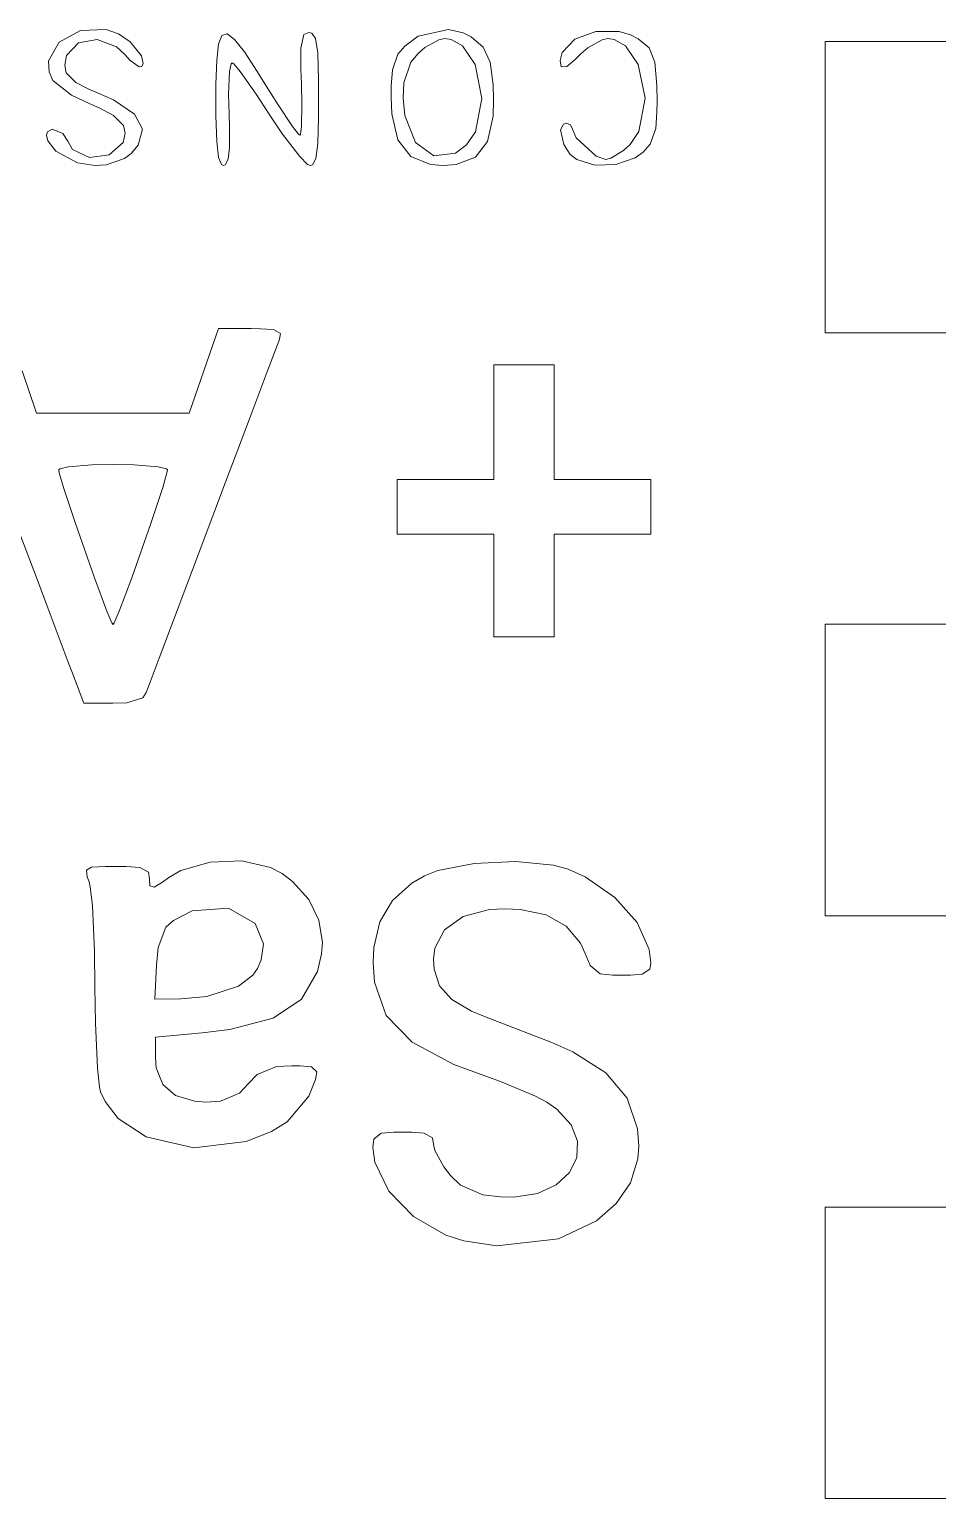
# Model space of a CAD drawing. Header units: millimetres. Extents: x 0 to 610, y 0 to 514.
# Drawn here: x 498.67 to 519.45, y 375.03 to 408.63 of the extents above; entities that cross this region are included whole.
import ezdxf

# ---------------------------------------------------------------- set-up
doc = ezdxf.new("R2010")
doc.units = ezdxf.units.MM
doc.header["$LTSCALE"] = 0.05
doc.layers.get('0').update_dxf_attribs({"plot": 0})
doc.layers.add('CUT', color=1, linetype='Continuous', lineweight=0)
doc.layers.add('ETCH', color=5, linetype='Continuous', lineweight=0)

# ---------------------------------------------------------------- blocks, each defined once
blk = doc.blocks.new('back_outer')
for points in [[(-215, 40), (-212, 40), (-212, 33.333), (-215, 33.333)], [(-215, 26.667), (-212, 26.667), (-212, 20), (-215, 20)], [(-215, 13.333), (-212, 13.333), (-212, 6.667), (-215, 6.667)]]:
    blk.add_lwpolyline(points)
blk = doc.blocks.new('samadhin-dark')
for p, q in [((18.292941, 203.278228), (28.482402, 204.444878)), ((28.482402, 204.444878), (33.991373, 203.620818)), ((11.995747, 200.276054), (18.292941, 203.278228)), ((33.991373, 203.620818), (36.956088, 202.662032)), ((36.956088, 202.662032), (42.29093, 199.562121)), ((8.733274, 197.421532), (11.995747, 200.276054)), ((42.29093, 199.562121), (46.381617, 195.350479)), ((6.403024, 193.984029), (8.733274, 197.421532)), ((21.787056, 195.732342), (18.689772, 194.298715)), ((25.691789, 196.368426), (21.787056, 195.732342)), ((27.917987, 196.328214), (25.691789, 196.368426)), ((30.795982, 196.002675), (27.917987, 196.328214)), ((34.514535, 194.392905), (30.795982, 196.002675)), ((46.381617, 195.350479), (48.6865, 190.584769)), ((5.162452, 190.048812), (6.403024, 193.984029)), ((16.49262, 192.256906), (15.288283, 189.796277)), ((18.689772, 194.298715), (16.49262, 192.256906)), ((36.167987, 192.756769), (34.514535, 194.392905)), ((37.267604, 191.369515), (36.167987, 192.756769)), ((5, 187.921206), (5.162452, 190.048812)), ((15.288283, 189.796277), (15.169441, 187.106192)), ((38.776536, 188.623508), (37.267604, 191.369515)), ((48.6865, 190.584769), (49, 188.168409)), ((5.210474, 185.041355), (5, 187.921206)), ((39, 187.602972), (38.776536, 188.623508)), ((39.173739, 186.569674), (39, 187.602972)), ((49, 188.168409), (48.878652, 186.760509)), ((69.990853, 187.164764), (78.64852, 188.199954)), ((78.64852, 188.199954), (86.518693, 186.383707)), ((6.930876, 179.986574), (5.210474, 185.041355)), ((15.169441, 187.106192), (16.228778, 184.376011)), ((40.519495, 185.79453), (39.173739, 186.569674)), ((42.54482, 185.633691), (40.519495, 185.79453)), ((44, 185.618749), (42.54482, 185.633691)), ((45.562144, 185.630157), (44, 185.618749)), ((47.644225, 185.79453), (45.562144, 185.630157)), ((48.878652, 186.760509), (47.644225, 185.79453)), ((63.201823, 183.895764), (65.764625, 185.48605)), ((65.764625, 185.48605), (69.990853, 187.164764)), ((86.518693, 186.383707), (91.138542, 183.327038)), ((16.228778, 184.376011), (18.558974, 181.795098)), ((59.640823, 179.650234), (63.201823, 183.895764)), ((91.138542, 183.327038), (93.309157, 180.551234)), ((10.465248, 175.774731), (6.930876, 179.986574)), ((18.558974, 181.795098), (20.229608, 180.619792)), ((20.229608, 180.619792), (22.09903, 179.645383)), ((74.251065, 180.501339), (71.107417, 179.14152)), ((76.588894, 180.618749), (74.251065, 180.501339)), ((78.527621, 180.499637), (76.588894, 180.618749)), ((81.664474, 179.557232), (78.527621, 180.499637)), ((93.309157, 180.551234), (94.061992, 178.955698)), ((22.09903, 179.645383), (27.890251, 177.232031)), ((58.536738, 176.868749), (59.640823, 179.650234)), ((69.653454, 177.618749), (68.18536, 176.079184)), ((71.107417, 179.14152), (69.653454, 177.618749)), ((83.787226, 177.699231), (81.664474, 179.557232)), ((84.863916, 174.953608), (83.787226, 177.699231)), ((94.061992, 178.955698), (94.250418, 178.156605)), ((94.250418, 178.156605), (94.585499, 175.030283)), ((15.911224, 172.289475), (10.465248, 175.774731)), ((27.890251, 177.232031), (31.098762, 176.090333)), ((31.098762, 176.090333), (35.645296, 174.412414)), ((58.280652, 175.628656), (58.536738, 176.868749)), ((59.172946, 174.775332), (58.280652, 175.628656)), ((68.18536, 176.079184), (64.968317, 174.730561)), ((35.645296, 174.412414), (42.540624, 170.731019)), ((61.056367, 174.629044), (59.172946, 174.775332)), ((62.497172, 174.618749), (61.056367, 174.629044)), ((64.968317, 174.730561), (62.497172, 174.618749)), ((85, 173.25668), (84.863916, 174.953608)), ((85, 169.894612), (85, 173.25668)), ((94.585499, 175.030283), (94.925985, 167.587087)), ((19.381574, 170.782958), (15.911224, 172.289475)), ((24.975328, 168.628763), (19.381574, 170.782958)), ((42.540624, 170.731019), (46.796292, 166.31386)), ((30.534435, 166.488629), (24.975328, 168.628763)), ((65.539137, 166.735254), (72.668547, 168.630872)), ((72.668547, 168.630872), (77.25, 169.192583)), ((77.25, 169.192583), (85, 169.894612)), ((32.696245, 165.577727), (30.534435, 166.488629)), ((35.965118, 163.640594), (32.696245, 165.577727)), ((46.796292, 166.31386), (48.761091, 160.798911)), ((60.824818, 163.613899), (65.539137, 166.735254)), ((94.925985, 167.587087), (95, 161.618749)), ((37.972718, 161.386851), (35.965118, 163.640594)), ((58.170104, 159.031443), (60.824818, 163.613899)), ((76.486053, 163.166113), (71.268548, 161.429453)), ((80.799904, 163.562307), (76.486053, 163.166113)), ((85.099808, 163.618749), (80.799904, 163.562307)), ((84.799904, 157.97057), (85.099808, 163.618749)), ((38.89311, 158.621089), (37.972718, 161.386851)), ((48.761091, 160.798911), (48.993411, 157.516632)), ((71.268548, 161.429453), (68.905247, 159.620693)), ((95, 161.618749), (95.076953, 155.642682)), ((3, 157.578911), (3.164343, 158.644251)), ((3.164343, 158.644251), (4.450897, 159.439966)), ((4.450897, 159.439966), (6.397466, 159.603687)), ((6.397466, 159.603687), (7.799112, 159.618749)), ((7.799112, 159.618749), (9.329284, 159.605542)), ((9.329284, 159.605542), (11.419298, 159.39044)), ((11.419298, 159.39044), (13.062188, 158.048816)), ((39, 156.985136), (38.89311, 158.621089)), ((57.50401, 156.118749), (58.170104, 159.031443)), ((68.129985, 158.549455), (67.477634, 157.111829)), ((68.905247, 159.620693), (68.129985, 158.549455)), ((3.270814, 155.366237), (3, 157.578911)), ((13.062188, 158.048816), (13.888899, 156.049447)), ((13.888899, 156.049447), (14.684028, 154.306263)), ((38.786044, 155.167941), (39, 156.985136)), ((48.993411, 157.516632), (48.871799, 155.068258)), ((57.367885, 154.221602), (57.50401, 156.118749)), ((67.477634, 157.111829), (67.096787, 154.430196)), ((84.549889, 155.034458), (84.799904, 157.97057)), ((95.076953, 155.642682), (95.430957, 148.163931)), ((5.291672, 150.905261), (3.270814, 155.366237)), ((14.684028, 154.306263), (17.011668, 151.52077)), ((37.149385, 152.10677), (38.786044, 155.167941)), ((48.871799, 155.068258), (47.859079, 150.79814)), ((57.955885, 150.529009), (57.367885, 154.221602)), ((67.096787, 154.430196), (68.470345, 151.101694)), ((83.28096, 151.679945), (84.549889, 155.034458)), ((8.961166, 146.762222), (5.291672, 150.905261)), ((17.011668, 151.52077), (20.328357, 149.666493)), ((34.067715, 149.927729), (37.149385, 152.10677)), ((47.859079, 150.79814), (45.772001, 147.282048)), ((68.470345, 151.101694), (72.910656, 148.546789)), ((82, 150.568806), (83.28096, 151.679945)), ((20.328357, 149.666493), (24.641143, 148.739491)), ((24.641143, 148.739491), (27.173275, 148.622487)), ((27.173275, 148.622487), (29.741016, 148.772224)), ((29.741016, 148.772224), (34.067715, 149.927729)), ((59.627456, 147.102058), (57.955885, 150.529009)), ((72.910656, 148.546789), (78.905784, 148.964952)), ((78.905784, 148.964952), (82, 150.568806)), ((13.890889, 143.37565), (8.961166, 146.762222)), ((45.772001, 147.282048), (42.552524, 144.422205)), ((62.30648, 144.096803), (59.627456, 147.102058)), ((95.430957, 148.163931), (95.779342, 145.002618)), ((42.552524, 144.422205), (40.5, 143.207822)), ((64, 142.801078), (62.30648, 144.096803)), ((82.792543, 143.471026), (80.777963, 142.318885)), ((83.841387, 144.212921), (82.792543, 143.471026)), ((85.201827, 145.071685), (83.841387, 144.212921)), ((85.945051, 144.833984), (85.201827, 145.071685)), ((86, 143.686843), (85.945051, 144.833984)), ((86.17085, 142.587883), (86, 143.686843)), ((95.779342, 145.002618), (95.975249, 144.183849)), ((95.975249, 144.183849), (96.285438, 143.338662)), ((16.70696, 142.10308), (13.890889, 143.37565)), ((19.143651, 141.425813), (16.70696, 142.10308)), ((25.380798, 140.812092), (19.143651, 141.425813)), ((32.232162, 141.130209), (25.380798, 140.812092)), ((38.252776, 142.313075), (32.232162, 141.130209)), ((40.5, 143.207822), (38.252776, 142.313075)), ((65.940675, 141.789941), (64, 142.801078)), ((70.702705, 140.725052), (65.940675, 141.789941)), ((80.777963, 142.318885), (75.93147, 140.911456)), ((87.603292, 141.788219), (86.17085, 142.587883)), ((89.842142, 141.632185), (87.603292, 141.788219)), ((91.475249, 141.618749), (89.842142, 141.632185)), ((93.277328, 141.623973), (91.475249, 141.618749)), ((95.556925, 141.755392), (93.277328, 141.623973)), ((96.419861, 142.247285), (95.556925, 141.755392)), ((96.285438, 143.338662), (96.419861, 142.247285)), ((75.93147, 140.911456), (70.702705, 140.725052)), ((87.094942, 113.70341), (89.702011, 114.532386)), ((89.702011, 114.532386), (92.03514, 114.618749)), ((92.03514, 114.618749), (96.856302, 114.618749)), ((96.856302, 114.618749), (98.825909, 109.368749)), ((85.861456, 111.108107), (86.408261, 112.547811)), ((86.408261, 112.547811), (86.531518, 112.868749)), ((86.531518, 112.868749), (87.094942, 113.70341)), ((84.375427, 107.17893), (85.861456, 111.108107)), ((81.388923, 99.266576), (84.375427, 107.17893)), ((98.825909, 109.368749), (99.417544, 107.796776)), ((99.417544, 107.796776), (101.570854, 102.094367)), ((19, 95.118749), (19, 103.618749)), ((19, 103.618749), (24, 103.618749)), ((24, 103.618749), (29, 103.618749)), ((29, 103.618749), (29, 95.118749)), ((91.81284, 101.334555), (90.975453, 99.367909)), ((92, 101.606096), (91.81284, 101.334555)), ((92.18716, 101.334555), (92, 101.606096)), ((93.024547, 99.367909), (92.18716, 101.334555)), ((101.570854, 102.094367), (104.701129, 93.81734)), ((77.58577, 89.178637), (81.388923, 99.266576)), ((90.975453, 99.367909), (88.922781, 93.887476)), ((95.077219, 93.887476), (93.024547, 99.367909)), ((19, 86.618749), (19, 95.118749)), ((29, 95.118749), (29, 86.618749)), ((88.922781, 93.887476), (85.709919, 84.736329)), ((98.290081, 84.736329), (95.077219, 93.887476)), ((104.701129, 93.81734), (108.42867, 83.969697)), ((75.491156, 83.618749), (77.58577, 89.178637)), ((3, 82.118749), (3, 86.618749)), ((3, 86.618749), (11, 86.618749)), ((11, 86.618749), (19, 86.618749)), ((29, 86.618749), (37, 86.618749)), ((37, 86.618749), (45, 86.618749)), ((45, 86.618749), (45, 82.118749)), ((73.396723, 78.058861), (75.491156, 83.618749)), ((85.709919, 84.736329), (83.785802, 78.889735)), ((100.214198, 78.889735), (98.290081, 84.736329)), ((3, 77.618749), (3, 82.118749)), ((45, 82.118749), (45, 77.618749)), ((69.594905, 67.970922), (73.396723, 78.058861)), ((83.785802, 78.889735), (83.095335, 76.504619)), ((100.904665, 76.504619), (100.214198, 78.889735)), ((11, 77.618749), (3, 77.618749)), ((19, 77.618749), (11, 77.618749)), ((19, 68.118749), (19, 77.618749)), ((37, 77.618749), (29, 77.618749)), ((29, 77.618749), (29, 68.118749)), ((45, 77.618749), (37, 77.618749)), ((83.095335, 76.504619), (83, 75.971533)), ((83, 75.971533), (83.183691, 75.800227)), ((83.183691, 75.800227), (84.54248, 75.49559)), ((84.54248, 75.49559), (88.505469, 75.186039)), ((95.494531, 75.186039), (99.45752, 75.49559)), ((99.45752, 75.49559), (100.816309, 75.800227)), ((100.816309, 75.800227), (101, 75.971533)), ((101, 75.971533), (100.904665, 76.504619)), ((88.505469, 75.186039), (92, 75.118749)), ((92, 75.118749), (95.494531, 75.186039)), ((19, 58.618749), (19, 68.118749)), ((29, 68.118749), (29, 58.618749)), ((66.610793, 60.058568), (69.594905, 67.970922)), ((79.427352, 66.618749), (77, 59.618749)), ((92.057381, 66.618749), (79.427352, 66.618749)), ((104.687411, 66.618749), (92.057381, 66.618749)), ((107.07055, 59.618749), (104.687411, 66.618749)), ((24, 58.618749), (19, 58.618749)), ((29, 58.618749), (24, 58.618749)), ((65.127078, 56.12939), (66.610793, 60.058568)), ((77, 59.618749), (74.572648, 52.618749)), ((64.581994, 54.689687), (65.127078, 56.12939)), ((64.283392, 53.448318), (64.459638, 54.368749)), ((64.459638, 54.368749), (64.581994, 54.689687)), ((65.453294, 52.768089), (64.283392, 53.448318)), ((67.595319, 52.631042), (65.453294, 52.768089)), ((69.179335, 52.618749), (67.595319, 52.631042)), ((74.572648, 52.618749), (69.179335, 52.618749)), ((4.314451, 23.444435), (5.588023, 24.370636)), ((5.588023, 24.370636), (8.798682, 25.479568)), ((9.660795, 24.42507), (7.529545, 23.117257)), ((8.798682, 25.479568), (12.272483, 25.579352)), ((10.454545, 24.618749), (9.660795, 24.42507)), ((12.047862, 24.055948), (10.454545, 24.618749)), ((12.272483, 25.579352), (15.263569, 24.648563)), ((15.263569, 24.648563), (16.345012, 23.790008)), ((32.024831, 24.265903), (35.243115, 25.476583)), ((35.243115, 25.476583), (37.359906, 25.618749)), ((37.359906, 25.618749), (39.467322, 25.457862)), ((39.467322, 25.457862), (42.751076, 24.131256)), ((58.148557, 21.981583), (58.469421, 24.4677)), ((58.469421, 24.4677), (59.03132, 25.508447)), ((59.03132, 25.508447), (59.419686, 25.618749)), ((59.419686, 25.618749), (59.813664, 25.445296)), ((59.813664, 25.445296), (61.125566, 24.162245)), ((72.766607, 22.58333), (72.985972, 24.595794)), ((72.985972, 24.595794), (73.434055, 25.515098)), ((73.434055, 25.515098), (73.75, 25.621083)), ((73.75, 25.621083), (74.069029, 25.481374)), ((74.069029, 25.481374), (74.551607, 24.28332)), ((89, 23.618749), (90.125, 24.493749)), ((90.125, 24.493749), (93.125, 25.493749)), ((93.125, 25.493749), (95, 25.618749)), ((95, 25.618749), (97.888224, 25.178796)), ((97.888224, 25.178796), (101.49264, 23.267332)), ((2.220784, 19.509214), (3.134381, 22.096197)), ((3.134381, 22.096197), (4.314451, 23.444435)), ((6.454545, 22.164203), (4.987975, 20.025454)), ((7.529545, 23.117257), (6.454545, 22.164203)), ((15.375802, 21.055346), (12.047862, 24.055948)), ((16.345012, 23.790008), (17.438162, 22.131104)), ((17.438162, 22.131104), (17.963909, 19.723158)), ((30.036008, 21.657081), (32.024831, 24.265903)), ((33.516649, 22.226307), (32.02871, 20.068214)), ((35.332289, 23.597349), (33.516649, 22.226307)), ((38.923213, 24.041598), (35.332289, 23.597349)), ((41.936742, 21.809828), (38.923213, 24.041598)), ((42.751076, 24.131256), (44.860654, 21.377057)), ((58.014236, 17.627884), (58.148557, 21.981583)), ((61.125566, 24.162245), (63.988003, 20.42015)), ((72.756334, 19.297649), (72.766607, 22.58333)), ((74.551607, 24.28332), (74.848152, 21.673173)), ((87.115647, 19.609719), (87.852662, 22.237478)), ((87.852662, 22.237478), (89, 23.618749)), ((92.640748, 23.837838), (90.351403, 21.795926)), ((95.885737, 24.305468), (92.640748, 23.837838)), ((98.694683, 22.998263), (95.885737, 24.305468)), ((99.500738, 21.616425), (98.694683, 22.998263)), ((101.49264, 23.267332), (102.815522, 21.530407)), ((2.019879, 16.815836), (2.220784, 19.509214)), ((4.987975, 20.025454), (3.956693, 14.493054)), ((16, 19.618749), (15.375802, 21.055346)), ((16.29375, 18.912499), (16, 19.618749)), ((17.963909, 19.723158), (17.497437, 18.758225)), ((29.127521, 17.454507), (30.036008, 21.657081)), ((32.02871, 20.068214), (30.960601, 14.509985)), ((43.74457, 17.367353), (41.936742, 21.809828)), ((44.860654, 21.377057), (45.876769, 17.089892)), ((60.982963, 20.445433), (60.823521, 19.162163)), ((61.095362, 20.618894), (60.982963, 20.445433)), ((61.320972, 20.445378), (61.095362, 20.618894)), ((62.317853, 19.162026), (61.320972, 20.445378)), ((63.988003, 20.42015), (66.169686, 17.120401)), ((74.848152, 21.673173), (74.984192, 17.426233)), ((88.470666, 17.133981), (87.115647, 19.609719)), ((90.351403, 21.795926), (90, 20.247288)), ((90, 20.247288), (90.255025, 18.994575)), ((100.318431, 20.348106), (99.500738, 21.616425)), ((102.062145, 19.592159), (100.318431, 20.348106)), ((102.875982, 20.050249), (102.062145, 19.592159)), ((102.815522, 21.530407), (103, 20.618749)), ((103, 20.618749), (102.875982, 20.050249)), ((17, 18.618749), (16.29375, 18.912499)), ((17.497437, 18.758225), (17, 18.618749)), ((29.031803, 14.694435), (29.127521, 17.454507)), ((44, 14.46251), (43.74457, 17.367353)), ((45.876769, 17.089892), (46, 14.338517)), ((58, 14.618749), (58.014236, 17.627884)), ((60.823521, 19.162163), (60.76268, 15.419329)), ((64.821135, 15.419151), (62.317853, 19.162026)), ((66.169686, 17.120401), (68.304324, 13.820521)), ((72.823474, 17.121083), (72.756334, 19.297649)), ((72.884095, 13.819916), (72.823474, 17.121083)), ((74.984192, 17.426233), (75, 14.618749)), ((91.935906, 14.77704), (88.470666, 17.133981)), ((90.255025, 18.994575), (91.960539, 17.33889)), ((91.960539, 17.33889), (94.321726, 16.104204)), ((2, 15.026222), (2.019879, 16.815836)), ((2.03194, 12.359665), (2, 15.026222)), ((29.097378, 12.267796), (29.031803, 14.694435)), ((58.012547, 11.440331), (58, 14.618749)), ((60.76268, 15.419329), (60.852616, 12.118894)), ((66.884923, 12.118749), (64.821135, 15.419151)), ((75, 14.618749), (74.98704, 12.182515)), ((94.465541, 13.632735), (91.935906, 14.77704)), ((94.321726, 16.104204), (95.957565, 15.375638)), ((95.957565, 15.375638), (98.874472, 14.004813)), ((2.382104, 8.527801), (2.03194, 12.359665)), ((3.956693, 14.493054), (5.124847, 8.898446)), ((29.60877, 8.544873), (29.097378, 12.267796)), ((30.960601, 14.509985), (32.107478, 8.902782)), ((43.889691, 11.933337), (44, 14.46251)), ((45.980353, 12.519524), (45.783298, 9.783291)), ((46, 14.338517), (45.980353, 12.519524)), ((68.304324, 13.820521), (70.950344, 10.077826)), ((72.72762, 10.076666), (72.884095, 13.819916)), ((74.98704, 12.182515), (74.860876, 8.252062)), ((95.996509, 12.988838), (94.465541, 13.632735)), ((98.196004, 11.879499), (95.996509, 12.988838)), ((98.874472, 14.004813), (101.98315, 11.541447)), ((42.748617, 8.498225), (43.889691, 11.933337)), ((45.783298, 9.783291), (44.893901, 7.182551)), ((58.145049, 6.996809), (58.012547, 11.440331)), ((60.852616, 12.118894), (60.941862, 9.664186)), ((68.148707, 10.07584), (66.884923, 12.118749)), ((70.276192, 6.839665), (68.148707, 10.07584)), ((70.950344, 10.077826), (72.049263, 8.794185)), ((72.48229, 8.793603), (72.72762, 10.076666)), ((99.768625, 10.30505), (98.196004, 11.879499)), ((100, 9.037789), (99.768625, 10.30505)), ((101.98315, 11.541447), (102.588807, 10.120935)), ((102.588807, 10.120935), (102.672699, 8.298206)), ((3.324287, 6.171685), (2.382104, 8.527801)), ((5.124847, 8.898446), (7.201521, 5.824601)), ((14.590909, 7.118749), (15.55699, 8.065391)), ((15.55699, 8.065391), (16.924051, 9.236361)), ((16.924051, 9.236361), (17.868765, 9.290996)), ((18, 8.273736), (17.69562, 6.906207)), ((17.868765, 9.290996), (18, 8.273736)), ((30.767923, 6.022802), (29.60877, 8.544873)), ((32.107478, 8.902782), (34.183935, 5.825355)), ((41.545455, 7.073294), (42.748617, 8.498225)), ((60.941862, 9.664186), (60.951568, 6.231232)), ((72.049263, 8.794185), (72.323474, 8.620401)), ((72.323474, 8.620401), (72.48229, 8.793603)), ((74.860876, 8.252062), (74.551078, 5.562232)), ((87.030318, 8.761903), (87.271365, 9.223447)), ((87.301351, 7.46601), (87.030318, 8.761903)), ((87.271365, 9.223447), (87.70805, 9.286176)), ((89.181212, 5.165939), (87.301351, 7.46601)), ((87.70805, 9.286176), (89.19311, 8.246106)), ((89.19311, 8.246106), (90.058576, 7.271411)), ((97.712489, 5.316029), (99.706299, 7.438456)), ((99.706299, 7.438456), (100, 9.037789)), ((102.672699, 8.298206), (100.898899, 5.19357)), ((5.110861, 4.660211), (3.324287, 6.171685)), ((7.201521, 5.824601), (9.06306, 4.762801)), ((11.08133, 4.816014), (13.464534, 6.148046)), ((13.464534, 6.148046), (14.590909, 7.118749)), ((17.69562, 6.906207), (15.577184, 4.694674)), ((32.743759, 4.334043), (30.767923, 6.022802)), ((34.183935, 5.825355), (36.05498, 4.76286)), ((38.077744, 4.812428), (40.436728, 6.12024)), ((40.436728, 6.12024), (41.545455, 7.073294)), ((43.75, 5.867192), (41.495755, 4.239318)), ((44.893901, 7.182551), (43.75, 5.867192)), ((58.492158, 4.614335), (58.145049, 6.996809)), ((60.951568, 6.231232), (60.419245, 3.923484)), ((71.920203, 4.751743), (70.276192, 6.839665)), ((74.551078, 5.562232), (73.997679, 4.094552)), ((91.098156, 3.842895), (89.181212, 5.165939)), ((90.058576, 7.271411), (91.420033, 5.966164)), ((91.420033, 5.966164), (94.634135, 4.769071)), ((94.634135, 4.769071), (97.712489, 5.316029)), ((100.898899, 5.19357), (97.387701, 3.275189)), ((6.399661, 4.023994), (5.110861, 4.660211)), ((8.256615, 3.448262), (6.399661, 4.023994)), ((12.149421, 3.438925), (8.256615, 3.448262)), ((9.06306, 4.762801), (10.118035, 4.618749)), ((10.118035, 4.618749), (11.08133, 4.816014)), ((15.577184, 4.694674), (12.149421, 3.438925)), ((34.090721, 3.687298), (32.743759, 4.334043)), ((36.527623, 3.118116), (34.090721, 3.687298)), ((36.05498, 4.76286), (37.118035, 4.618749)), ((41.495755, 4.239318), (36.527623, 3.118116)), ((37.118035, 4.618749), (38.077744, 4.812428)), ((59.139545, 3.704868), (58.492158, 4.614335)), ((59.602616, 3.618749), (59.139545, 3.704868)), ((60.419245, 3.923484), (59.602616, 3.618749)), ((73.14071, 3.830547), (71.920203, 4.751743)), ((73.997679, 4.094552), (73.14071, 3.830547)), ((93.160761, 3.101257), (91.098156, 3.842895)), ((97.387701, 3.275189), (93.160761, 3.101257))]:
    blk.add_line(p, q)

msp = doc.modelspace()

# ---------------------------------------------------------------- block references
at = {"layer": 'CUT', "rotation": 180}
msp.add_blockref('back_outer', (304.875, 415.026), dxfattribs=at)
at = {"layer": 'ETCH', "xscale": 0.1382136500180607, "yscale": 0.1382136500180607, "zscale": 0.1382136500180607, "rotation": 180}
msp.add_blockref('samadhin-dark', (513.305, 409.062), dxfattribs=at)

doc.saveas('drawing.dxf')
